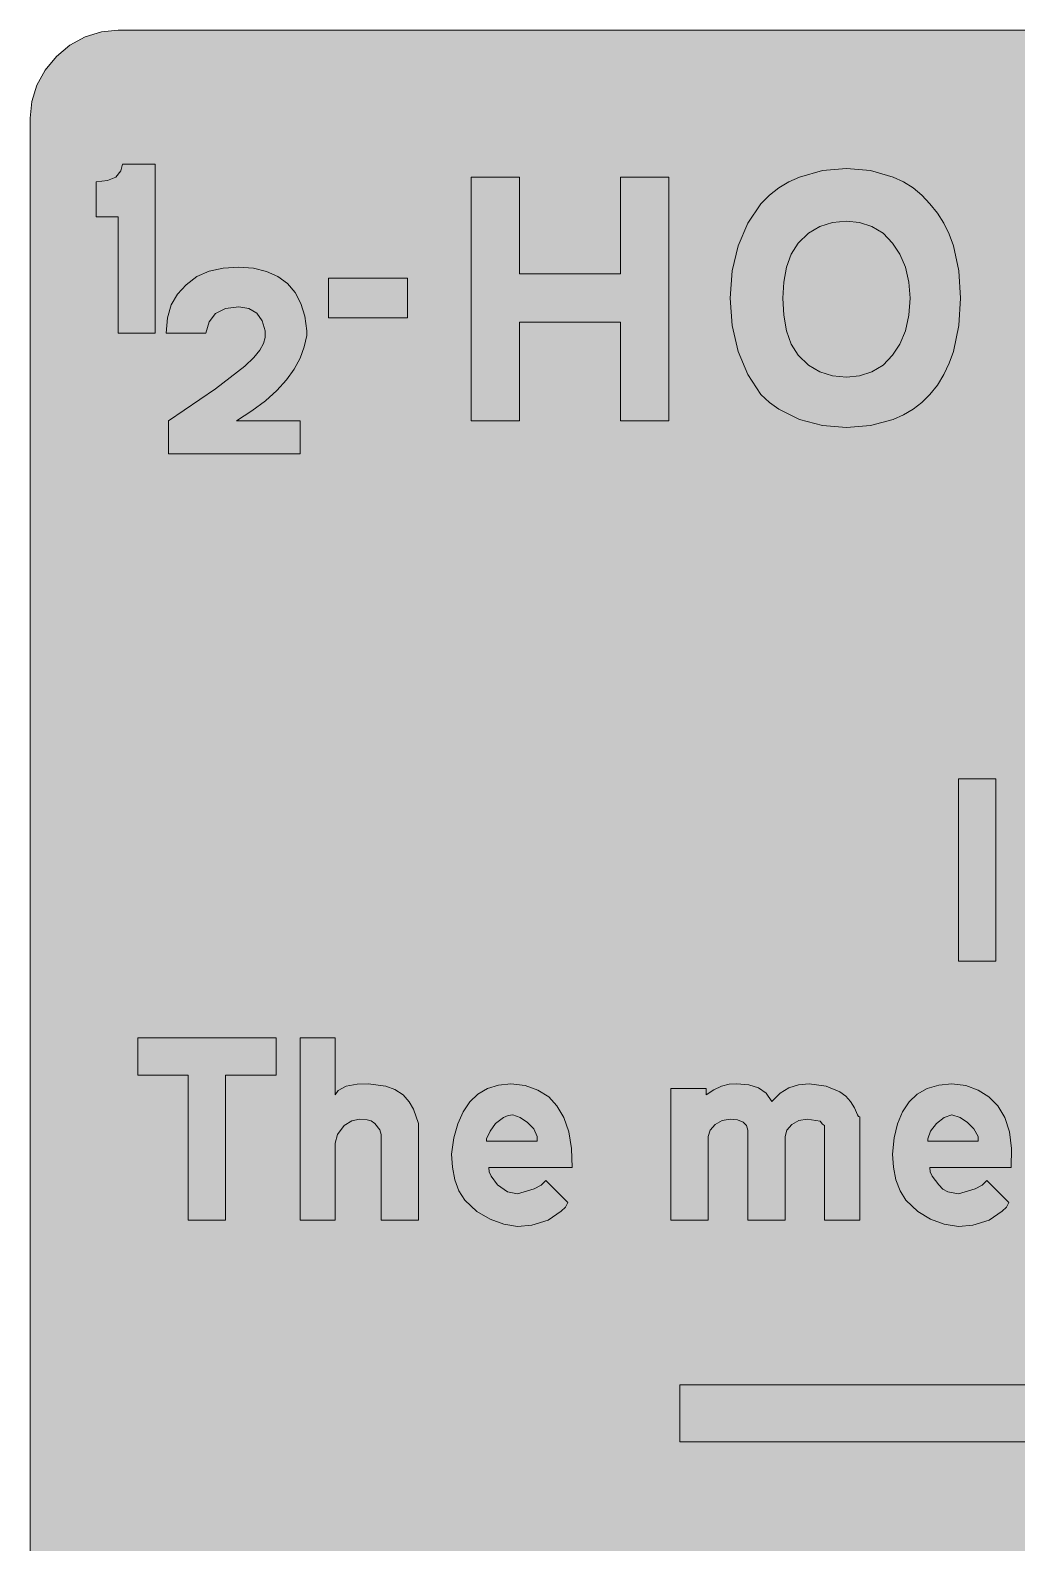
# Model space of a CAD drawing. Header units: metres. Extents: x 10 to 559, y 12 to 260.
# Drawn here: x 10.3 to 91.2, y 135.9 to 259.9 of the extents above; entities that cross this region are included whole.
import ezdxf

# ---------------------------------------------------------------- set-up
doc = ezdxf.new("R2010")
doc.units = ezdxf.units.M
doc.layers.add('FILL_BLACK_000000', color=7, linetype='Continuous', true_color=0x000000)
doc.layers.add('FILL_YELLOW_FFFF00', color=7, linetype='Continuous', true_color=0xffff00)

msp = doc.modelspace()

# ---------------------------------------------------------------- hatches: boundary and pattern name
at = {"layer": 'FILL_BLACK_000000', "true_color": 0x000000}
h = msp.add_hatch(color=7, dxfattribs=at)
h.dxf.hatch_style = 1
h.paths.add_polyline_path([(17.46, 235.08), (17.46, 244.62), (15.66, 244.62), (15.66, 247.5), (16.6, 247.61), (17.28, 247.86), (17.68, 248.4), (17.82, 248.94), (20.52, 248.94), (20.52, 235.08), (17.46, 235.08)])
h = msp.add_hatch(color=7, dxfattribs=at)
h.dxf.hatch_style = 1
h.paths.add_polyline_path([(81.05, 247.88), (81.9, 247.48), (82.69, 246.99), (83.41, 246.39), (84.06, 245.7), (84.69, 244.92), (85.21, 244.09), (85.65, 243.19), (86, 242.23), (86.44, 240.18), (86.58, 237.96), (86.44, 235.71), (86, 233.59), (85.65, 232.61), (85.21, 231.68), (84.69, 230.82), (84.06, 230.04), (83.41, 229.41), (82.69, 228.86), (81.9, 228.39), (81.05, 228.01), (79.2, 227.51), (77.22, 227.34), (75.24, 227.51), (73.37, 228.01), (71.68, 228.86), (70.91, 229.41), (70.2, 230.04), (69.12, 231.68), (68.33, 233.59), (67.85, 235.71), (67.68, 237.96), (67.85, 240.18), (68.33, 242.23), (69.12, 244.09), (70.2, 245.7), (70.91, 246.39), (71.68, 246.99), (72.5, 247.48), (73.37, 247.88), (75.24, 248.41), (77.22, 248.58), (79.2, 248.41), (81.05, 247.88)])
h.paths.add_polyline_path([(82.06, 240.48), (81.6, 241.55), (81, 242.46), (80.23, 243.27), (79.31, 243.83), (78.29, 244.16), (77.22, 244.26), (76.07, 244.16), (75.04, 243.83), (74.11, 243.27), (73.26, 242.46), (72.68, 241.55), (72.29, 240.48), (72.07, 239.27), (72, 237.96), (72.07, 236.55), (72.29, 235.28), (72.68, 234.19), (73.26, 233.28), (74.11, 232.47), (75.04, 231.91), (76.07, 231.58), (77.22, 231.48), (78.29, 231.58), (79.31, 231.91), (80.23, 232.47), (81, 233.28), (81.6, 234.19), (82.06, 235.28), (82.34, 236.55), (82.44, 237.96), (82.34, 239.27), (82.06, 240.48)], flags=16)
h = msp.add_hatch(color=7, dxfattribs=at)
h.dxf.hatch_style = 1
h.paths.add_polyline_path([(54.54, 239.94), (58.68, 239.94), (58.68, 247.86), (62.64, 247.86), (62.64, 227.88), (58.68, 227.88), (58.68, 235.98), (50.4, 235.98), (50.4, 227.88), (46.44, 227.88), (46.44, 247.86), (50.4, 247.86), (50.4, 239.94), (54.54, 239.94)])
h = msp.add_hatch(color=7, dxfattribs=at)
h.dxf.hatch_style = 1
h.paths.add_polyline_path([(32.4, 227.88), (32.4, 225.18), (21.6, 225.18), (21.6, 227.88), (25.47, 230.52), (27.85, 232.38), (28.6, 233.09), (29.09, 233.7), (29.39, 234.23), (29.52, 234.72), (29.52, 235.26), (29.28, 236.1), (28.84, 236.72), (28.2, 237.11), (27.36, 237.24), (26.28, 237.1), (25.47, 236.7), (24.93, 236.02), (24.66, 235.08), (21.42, 235.08), (21.52, 236.33), (21.82, 237.4), (22.33, 238.29), (23.04, 239.04), (23.92, 239.72), (24.93, 240.16), (26.08, 240.41), (27.36, 240.48), (28.57, 240.4), (29.65, 240.15), (30.58, 239.73), (31.36, 239.15), (32, 238.41), (32.47, 237.52), (32.79, 236.47), (32.94, 235.26), (32.94, 234.9), (32.74, 233.96), (32.39, 233.04), (31.91, 232.14), (31.27, 231.25), (30.49, 230.39), (29.55, 229.53), (28.45, 228.7), (27.18, 227.88), (32.4, 227.88)])
h = msp.add_hatch(color=7, dxfattribs=at)
h.dxf.hatch_style = 1
h.paths.add_polyline_path([(41.22, 239.58), (41.22, 236.34), (34.74, 236.34), (34.74, 239.58), (41.22, 239.58)])
h = msp.add_hatch(color=7, dxfattribs=at)
h.dxf.hatch_style = 1
h.paths.add_polyline_path([(89.46, 198.54), (89.46, 183.6), (86.4, 183.6), (86.4, 198.54), (89.46, 198.54)])
h = msp.add_hatch(color=7, dxfattribs=at)
h.dxf.hatch_style = 1
h.paths.add_polyline_path([(26.28, 162.36), (23.22, 162.36), (23.22, 174.24), (19.08, 174.24), (19.08, 177.3), (30.42, 177.3), (30.42, 174.24), (26.28, 174.24), (26.28, 162.36)])
h = msp.add_hatch(color=7, dxfattribs=at)
h.dxf.hatch_style = 1
h.paths.add_polyline_path([(39.42, 173.34), (40.16, 173.06), (40.86, 172.62), (41.34, 172.05), (41.69, 171.45), (42.12, 170.28), (42.12, 162.36), (39.06, 162.36), (39.06, 169.38), (38.93, 169.76), (38.52, 170.28), (38.22, 170.49), (37.89, 170.59), (37.26, 170.64), (36.63, 170.5), (36, 170.1), (35.46, 169.38), (35.28, 168.66), (35.28, 162.36), (32.4, 162.36), (32.4, 177.3), (35.28, 177.3), (35.28, 172.62), (35.53, 172.98), (36.18, 173.34), (37.08, 173.5), (37.98, 173.52), (39.42, 173.34)])
h = msp.add_hatch(color=7, dxfattribs=at)
h.dxf.hatch_style = 1
h.paths.add_polyline_path([(47.9, 166.32), (48.06, 165.96), (48.6, 165.24), (49.41, 164.68), (50.22, 164.52), (51.59, 164.92), (52.17, 165.23), (52.56, 165.6), (54.36, 163.8), (54.16, 163.42), (53.82, 163.08), (52.74, 162.36), (51.41, 161.95), (50.22, 161.82), (49.11, 162.03), (47.99, 162.43), (46.9, 163.06), (45.9, 163.98), (45.43, 164.75), (45.09, 165.67), (44.89, 166.69), (44.82, 167.76), (45.01, 169.09), (45.33, 170.25), (45.76, 171.24), (46.31, 172.06), (46.97, 172.69), (47.76, 173.15), (48.66, 173.43), (49.68, 173.52), (50.85, 173.39), (51.91, 173.02), (52.79, 172.46), (53.46, 171.72), (54.04, 170.78), (54.43, 169.6), (54.65, 168.23), (54.72, 166.68), (47.88, 166.68), (47.9, 166.32)])
h.paths.add_polyline_path([(51.84, 169.2), (51.56, 169.84), (51.05, 170.37), (50.45, 170.77), (49.86, 171), (49.46, 170.94), (49.07, 170.77), (48.42, 170.28), (47.99, 169.65), (47.7, 169.02), (47.7, 168.84), (51.84, 168.84), (51.84, 169.2)], flags=16)
h = msp.add_hatch(color=7, dxfattribs=at)
h.dxf.hatch_style = 1
h.paths.add_polyline_path([(73.32, 170.52), (72.74, 170.19), (72.33, 169.73), (72.18, 169.2), (72.18, 162.36), (69.12, 162.36), (69.12, 169.74), (69.02, 170.11), (68.74, 170.39), (68.28, 170.58), (67.68, 170.64), (67.02, 170.52), (66.44, 170.19), (66.03, 169.73), (65.88, 169.2), (65.88, 162.36), (62.82, 162.36), (62.82, 173.16), (65.7, 173.16), (65.7, 172.62), (66.33, 173.05), (66.96, 173.34), (67.59, 173.5), (68.22, 173.52), (69.2, 173.45), (70, 173.2), (70.62, 172.76), (71.1, 172.08), (71.78, 172.76), (72.5, 173.2), (73.28, 173.45), (74.16, 173.52), (75.54, 173.35), (76.68, 172.87), (77.15, 172.51), (77.55, 172.08), (77.88, 171.57), (78.12, 171), (78.21, 170.84), (78.3, 170.82), (78.3, 170.64), (78.3, 162.36), (75.42, 162.36), (75.42, 169.74), (75.42, 170.1), (75.24, 170.21), (75.06, 170.46), (73.98, 170.64), (73.32, 170.52)])
h = msp.add_hatch(color=7, dxfattribs=at)
h.dxf.hatch_style = 1
h.paths.add_polyline_path([(84.08, 166.32), (84.24, 165.96), (84.78, 165.24), (85.11, 164.9), (85.52, 164.68), (86.4, 164.52), (87.77, 164.92), (88.35, 165.23), (88.74, 165.6), (90.54, 163.8), (90.34, 163.42), (90, 163.08), (88.92, 162.36), (87.59, 161.95), (86.4, 161.82), (85.22, 162.03), (84.1, 162.43), (83.06, 163.06), (82.08, 163.98), (81.61, 164.75), (81.27, 165.67), (81.07, 166.69), (81, 167.76), (81.13, 169.09), (81.4, 170.25), (81.81, 171.24), (82.35, 172.06), (83.02, 172.69), (83.83, 173.15), (84.78, 173.43), (85.86, 173.52), (87.01, 173.39), (88.02, 173.02), (88.9, 172.46), (89.64, 171.72), (90.21, 170.78), (90.58, 169.6), (90.75, 168.23), (90.72, 166.68), (84.06, 166.68), (84.08, 166.32)])
h.paths.add_polyline_path([(88.02, 169.2), (87.66, 169.84), (87.14, 170.37), (86.53, 170.77), (85.86, 171), (85.23, 170.77), (84.6, 170.28), (84.1, 169.65), (83.88, 169.02), (83.88, 168.84), (88.02, 168.84), (88.02, 169.2)], flags=16)
h = msp.add_hatch(color=7, dxfattribs=at)
h.dxf.hatch_style = 1
h.paths.add_polyline_path([(63.54, 144.18), (63.54, 148.86), (496.98, 148.86), (492.3, 153.54), (499.32, 153.54), (506.34, 146.52), (499.32, 139.32), (492.3, 139.32), (496.98, 144.18), (63.54, 144.18)])
at = {"layer": 'FILL_YELLOW_FFFF00', "true_color": 0xffff00}
h = msp.add_hatch(color=7, dxfattribs=at)
h.dxf.hatch_style = 1
h.paths.add_polyline_path([(553.87, 259.76), (555.21, 259.31), (556.42, 258.63), (557.46, 257.76), (558.3, 256.72), (558.92, 255.51), (559.31, 254.17), (559.44, 252.72), (559.44, 18.9), (559.4, 17.64), (559.08, 16.38), (558.41, 15.05), (557.46, 13.86), (556.32, 12.94), (555.08, 12.33), (553.76, 11.99), (552.42, 11.88), (17.46, 11.88), (16.12, 11.99), (14.81, 12.33), (13.56, 12.94), (12.42, 13.86), (11.48, 15.03), (10.8, 16.31), (10.4, 17.63), (10.26, 18.9), (10.26, 252.72), (10.4, 254.07), (10.8, 255.42), (11.48, 256.66), (12.42, 257.76), (13.52, 258.7), (14.76, 259.38), (16.11, 259.78), (17.46, 259.92), (552.42, 259.92), (553.87, 259.76)])

# ---------------------------------------------------------------- linework, layer by layer
at = {"layer": 'FILL_BLACK_000000', "lineweight": 0, "true_color": 0x000000}
for points in [[(17.46, 235.08), (17.46, 244.62), (15.66, 244.62), (15.66, 247.5), (16.6, 247.61), (17.28, 247.86), (17.68, 248.4), (17.82, 248.94), (20.52, 248.94), (20.52, 235.08)], [(81.05, 247.88), (81.9, 247.48), (82.69, 246.99), (83.41, 246.39), (84.06, 245.7), (84.69, 244.92), (85.21, 244.09), (85.65, 243.19), (86, 242.23), (86.44, 240.18), (86.58, 237.96), (86.44, 235.71), (86, 233.59), (85.65, 232.61), (85.21, 231.68), (84.69, 230.82), (84.06, 230.04), (83.41, 229.41), (82.69, 228.86), (81.9, 228.39), (81.05, 228.01), (79.2, 227.51), (77.22, 227.34), (75.24, 227.51), (73.37, 228.01), (71.68, 228.86), (70.91, 229.41), (70.2, 230.04), (69.12, 231.68), (68.33, 233.59), (67.85, 235.71), (67.68, 237.96), (67.85, 240.18), (68.33, 242.23), (69.12, 244.09), (70.2, 245.7), (70.91, 246.39), (71.68, 246.99), (72.5, 247.48), (73.37, 247.88), (75.24, 248.41), (77.22, 248.58), (79.2, 248.41)], [(54.54, 239.94), (58.68, 239.94), (58.68, 247.86), (62.64, 247.86), (62.64, 227.88), (58.68, 227.88), (58.68, 235.98), (50.4, 235.98), (50.4, 227.88), (46.44, 227.88), (46.44, 247.86), (50.4, 247.86), (50.4, 239.94)], [(82.06, 240.48), (81.6, 241.55), (81, 242.46), (80.23, 243.27), (79.31, 243.83), (78.29, 244.16), (77.22, 244.26), (76.07, 244.16), (75.04, 243.83), (74.11, 243.27), (73.26, 242.46), (72.68, 241.55), (72.29, 240.48), (72.07, 239.27), (72, 237.96), (72.07, 236.55), (72.29, 235.28), (72.68, 234.19), (73.26, 233.28), (74.11, 232.47), (75.04, 231.91), (76.07, 231.58), (77.22, 231.48), (78.29, 231.58), (79.31, 231.91), (80.23, 232.47), (81, 233.28), (81.6, 234.19), (82.06, 235.28), (82.34, 236.55), (82.44, 237.96), (82.34, 239.27)], [(32.4, 227.88), (32.4, 225.18), (21.6, 225.18), (21.6, 227.88), (25.47, 230.52), (27.85, 232.38), (28.6, 233.09), (29.09, 233.7), (29.39, 234.23), (29.52, 234.72), (29.52, 235.26), (29.28, 236.1), (28.84, 236.72), (28.2, 237.11), (27.36, 237.24), (26.28, 237.1), (25.47, 236.7), (24.93, 236.02), (24.66, 235.08), (21.42, 235.08), (21.52, 236.33), (21.82, 237.4), (22.33, 238.29), (23.04, 239.04), (23.92, 239.72), (24.93, 240.16), (26.08, 240.41), (27.36, 240.48), (28.57, 240.4), (29.65, 240.15), (30.58, 239.73), (31.36, 239.15), (32, 238.41), (32.47, 237.52), (32.79, 236.47), (32.94, 235.26), (32.94, 234.9), (32.74, 233.96), (32.39, 233.04), (31.91, 232.14), (31.27, 231.25), (30.49, 230.39), (29.55, 229.53), (28.45, 228.7), (27.18, 227.88)], [(41.22, 239.58), (41.22, 236.34), (34.74, 236.34), (34.74, 239.58)], [(89.46, 198.54), (89.46, 183.6), (86.4, 183.6), (86.4, 198.54)], [(26.28, 162.36), (23.22, 162.36), (23.22, 174.24), (19.08, 174.24), (19.08, 177.3), (30.42, 177.3), (30.42, 174.24), (26.28, 174.24)], [(39.42, 173.34), (40.16, 173.06), (40.86, 172.62), (41.34, 172.05), (41.69, 171.45), (42.12, 170.28), (42.12, 162.36), (39.06, 162.36), (39.06, 169.38), (38.93, 169.76), (38.52, 170.28), (38.22, 170.49), (37.89, 170.59), (37.26, 170.64), (36.63, 170.5), (36, 170.1), (35.46, 169.38), (35.28, 168.66), (35.28, 162.36), (32.4, 162.36), (32.4, 177.3), (35.28, 177.3), (35.28, 172.62), (35.53, 172.98), (36.18, 173.34), (37.08, 173.5), (37.98, 173.52)], [(47.9, 166.32), (48.06, 165.96), (48.6, 165.24), (49.41, 164.68), (50.22, 164.52), (51.59, 164.92), (52.17, 165.23), (52.56, 165.6), (54.36, 163.8), (54.16, 163.42), (53.82, 163.08), (52.74, 162.36), (51.41, 161.95), (50.22, 161.82), (49.11, 162.03), (47.99, 162.43), (46.9, 163.06), (45.9, 163.98), (45.43, 164.75), (45.09, 165.67), (44.89, 166.69), (44.82, 167.76), (45.01, 169.09), (45.33, 170.25), (45.76, 171.24), (46.31, 172.06), (46.97, 172.69), (47.76, 173.15), (48.66, 173.43), (49.68, 173.52), (50.85, 173.39), (51.91, 173.02), (52.79, 172.46), (53.46, 171.72), (54.04, 170.78), (54.43, 169.6), (54.65, 168.23), (54.72, 166.68), (47.88, 166.68)], [(73.32, 170.52), (72.74, 170.19), (72.33, 169.73), (72.18, 169.2), (72.18, 162.36), (69.12, 162.36), (69.12, 169.74), (69.02, 170.11), (68.74, 170.39), (68.28, 170.58), (67.68, 170.64), (67.02, 170.52), (66.44, 170.19), (66.03, 169.73), (65.88, 169.2), (65.88, 162.36), (62.82, 162.36), (62.82, 173.16), (65.7, 173.16), (65.7, 172.62), (66.33, 173.05), (66.96, 173.34), (67.59, 173.5), (68.22, 173.52), (69.2, 173.45), (70, 173.2), (70.62, 172.76), (71.1, 172.08), (71.78, 172.76), (72.5, 173.2), (73.28, 173.45), (74.16, 173.52), (75.54, 173.35), (76.68, 172.87), (77.15, 172.51), (77.55, 172.08), (77.88, 171.57), (78.12, 171), (78.21, 170.84), (78.3, 170.82), (78.3, 170.64), (78.3, 162.36), (75.42, 162.36), (75.42, 169.74), (75.42, 170.1), (75.24, 170.21), (75.06, 170.46), (73.98, 170.64)], [(84.08, 166.32), (84.24, 165.96), (84.78, 165.24), (85.11, 164.9), (85.52, 164.68), (86.4, 164.52), (87.77, 164.92), (88.35, 165.23), (88.74, 165.6), (90.54, 163.8), (90.34, 163.42), (90, 163.08), (88.92, 162.36), (87.59, 161.95), (86.4, 161.82), (85.22, 162.03), (84.1, 162.43), (83.06, 163.06), (82.08, 163.98), (81.61, 164.75), (81.27, 165.67), (81.07, 166.69), (81, 167.76), (81.13, 169.09), (81.4, 170.25), (81.81, 171.24), (82.35, 172.06), (83.02, 172.69), (83.83, 173.15), (84.78, 173.43), (85.86, 173.52), (87.01, 173.39), (88.02, 173.02), (88.9, 172.46), (89.64, 171.72), (90.21, 170.78), (90.58, 169.6), (90.75, 168.23), (90.72, 166.68), (84.06, 166.68)], [(51.84, 169.2), (51.56, 169.84), (51.05, 170.37), (50.45, 170.77), (49.86, 171), (49.46, 170.94), (49.07, 170.77), (48.42, 170.28), (47.99, 169.65), (47.7, 169.02), (47.7, 168.84), (51.84, 168.84)], [(88.02, 169.2), (87.66, 169.84), (87.14, 170.37), (86.53, 170.77), (85.86, 171), (85.23, 170.77), (84.6, 170.28), (84.1, 169.65), (83.88, 169.02), (83.88, 168.84), (88.02, 168.84)], [(63.54, 144.18), (63.54, 148.86), (496.98, 148.86), (492.3, 153.54), (499.32, 153.54), (506.34, 146.52), (499.32, 139.32), (492.3, 139.32), (496.98, 144.18)]]:
    msp.add_lwpolyline(points, close=True, dxfattribs=at)
at = {"layer": 'FILL_YELLOW_FFFF00', "lineweight": 0, "true_color": 0xffff00}
msp.add_lwpolyline([(552.42, 11.88), (17.46, 11.88), (16.12, 11.99), (14.81, 12.33), (13.56, 12.94), (12.42, 13.86), (11.48, 15.03), (10.8, 16.31), (10.4, 17.63), (10.26, 18.9), (10.26, 252.72), (10.4, 254.07), (10.8, 255.42), (11.48, 256.66), (12.42, 257.76), (13.52, 258.7), (14.76, 259.38), (16.11, 259.78), (17.46, 259.92), (552.42, 259.92)], dxfattribs=at)

doc.saveas('drawing.dxf')
